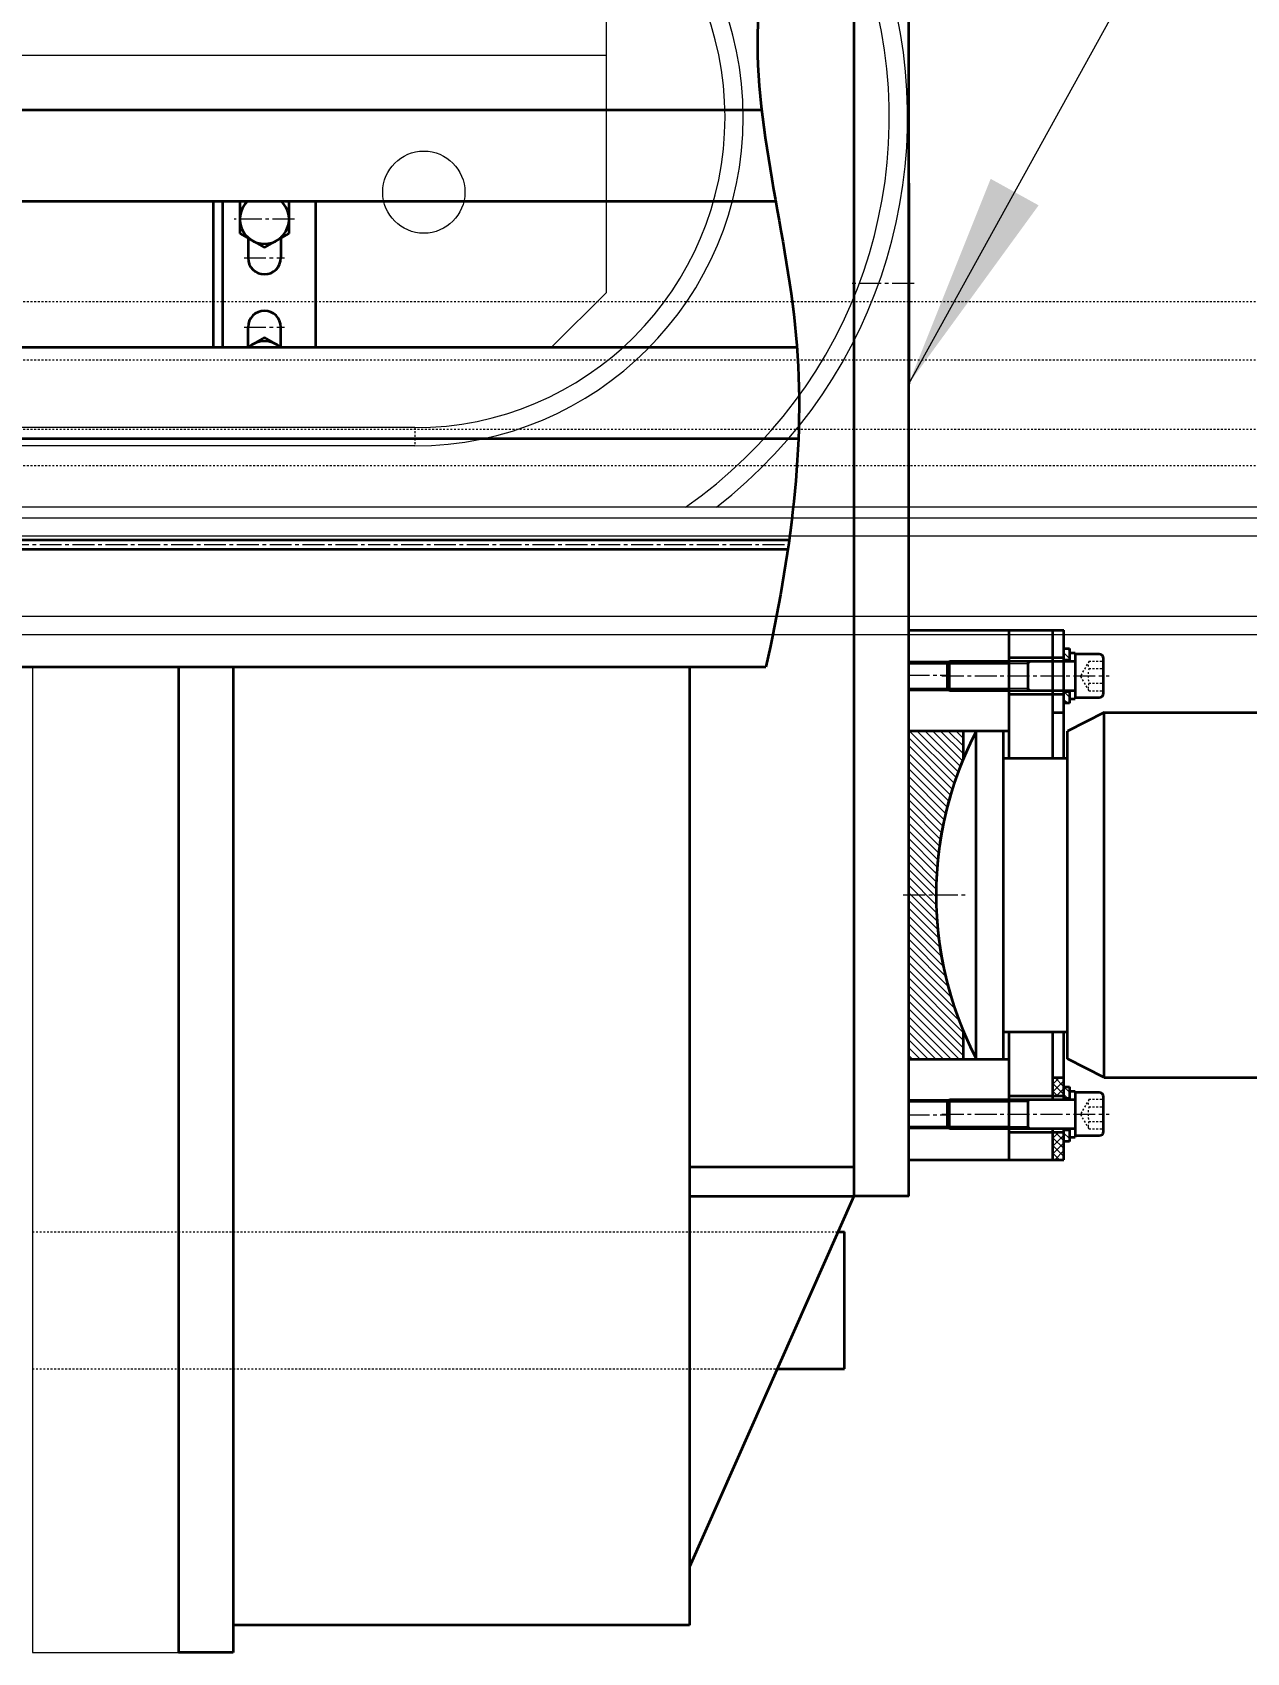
# Model space of a CAD drawing. Header units: millimetres. Extents: x -17820 to 17820, y -12600 to 12600.
# Drawn here: x -3058 to -2393, y 5013 to 5900 of the extents above; entities that cross this region are included whole.
import ezdxf

# ---------------------------------------------------------------- set-up
doc = ezdxf.new("R2010")
doc.units = ezdxf.units.MM
doc.linetypes.add('点画线', pattern=[18, 12, -2, 2, -2])
doc.linetypes.add('虚线', pattern=[2, 1, -1])
doc.layers.get('0').update_dxf_attribs({"lineweight": 35})
for name, color, linetype, lineweight in [('EB0_1_1_1_1', 7, 'Continuous', 35), ('EB0_1_1_1_1_1_1_1_1_1_1_1_1_1_1_1_1_1_1_1_1_1', 7, 'Continuous', 35), ('EB0_1_1_1_1_1_1_1_1_1_1_1_1_1_1_1_1_1_1_1_1_1_1', 7, 'Continuous', 35), ('EB0_1_1_1_1_1_1_1_1_1_1_1_1_1_1_1_1_1_1_1_1_1_1_1_1_1_1_1_1', 7, 'Continuous', 35), ('EB0_1_1_1_1_1_1_1_1_1_1_1_1_1_1_1_1_1_1_1_1_1_1_1_1_1_1_1_1_1', 7, 'Continuous', 35), ('EB0_1_1_1_1_1_1_1_1_1_1_1_1_1_1_1_1_1_1_1_1_1_1_1_1_1_1_1_1_1_1_1_1', 7, 'Continuous', 35), ('中心线层', 1, '点画线', 18), ('剖面线层', 4, 'Continuous', 18), ('尺寸线层', 3, 'Continuous', 18), ('粗实线层_1_1_1_1_1_1_1_1_1', 7, 'Continuous', 35), ('细实线层', 2, 'Continuous', 18), ('虚线层', 6, '虚线', 18)]:
    doc.layers.add(name, color=color, linetype=linetype, lineweight=lineweight)
doc.styles.add('机械', font='isocp', dxfattribs={"width": 0.667, "bigfont": 'gbcbig.shx'})
doc.dimstyles.new('标准', dxfattribs={"dimscale": 60, "dimtxt": 4, "dimasz": 3, "dimexe": 1, "dimexo": 0, "dimgap": 0.76128, "dimtad": 1, "dimdec": 1, "dimdsep": 46, "dimtxsty": '机械', "dimblk": '_CAXARROW', "dimcen": 0, "dimdle": 4, "dimclrt": 2, "dimaunit": 1, "dimazin": 2, "dimtfac": 0.707107, "dimtdec": 3, "dimtmove": 0, "dimatfit": 3, "dimfxl": 0, "dimfrac": 2, "dimtolj": 1, "dimlwd": 18, "dimarcsym": 0})
pattern_1 = [(315, (0, 0), (2.121320343559643, 2.121320343559642), [])]

# ---------------------------------------------------------------- blocks, each defined once
blk = doc.blocks.new('*X162')
at = {"layer": 'EB0_1_1_1_1_1_1_1_1_1_1_1_1_1_1_1_1_1_1_1_1_1'}
for p, q in [((0, 12.59999999999854), (0, -12.600000000004)), ((0, 12.59999999999854), (3.200000000000728, 12.59999999999854)), ((3.200000000000728, 12.59999999999854), (3.200000000000728, -12.600000000004)), ((0, 0.8282209443277679), (3.200000000000728, 1.685658360107482)), ((0.414110472163884, -0.7172603777362383), (3.200000000000728, 0.02921647145194584)), ((0, -0.8282209443277679), (0.414110472163884, -0.7172603777362383)), ((0, -12.600000000004), (3.200000000000728, -12.600000000004))]:
    blk.add_line(p, q, dxfattribs=at)
at = {"layer": '中心线层', "linetype": '点画线', "lineweight": 18}
blk.add_line((-3, 0), (6.200000000000728, 0), dxfattribs=at)
blk = doc.blocks.new('*X163')
at = {"layer": '剖面线层', "linetype": 'Continuous', "lineweight": 18}
h = blk.add_hatch(dxfattribs=at)
h.set_pattern_fill('无图案', color=256, scale=3, angle=315, style=0, pattern_type=0)
h.set_pattern_definition(pattern_1)
edge = h.paths.add_edge_path(flags=0)
edge.add_line((0, 8.75), (0, 15))
edge.add_line((3, 8.75), (0, 8.75))
edge.add_line((3, 15), (3, 8.75))
edge.add_line((0, 15), (3, 15))
h = blk.add_hatch(dxfattribs=at)
h.set_pattern_fill('无图案', color=256, scale=3, angle=315, style=0, pattern_type=0)
h.set_pattern_definition(pattern_1)
edge = h.paths.add_edge_path(flags=0)
edge.add_line((0, -15.00000000000182), (0, -8.750000000001819))
edge.add_line((3, -15.00000000000182), (0, -15.00000000000182))
edge.add_line((3, -8.750000000001819), (3, -15.00000000000182))
edge.add_line((0, -8.750000000001819), (3, -8.750000000001819))
at = {"layer": 'EB0_1_1_1_1_1_1_1_1_1_1_1_1_1_1_1_1_1_1_1_1_1'}
for p, q in [((0, -15.00000000000182), (0, 15)), ((0, 15), (3, 15)), ((3, 15), (3, -15.00000000000182)), ((0, 8.75), (3, 8.75)), ((3, -8.750000000001819), (0, -8.750000000001819)), ((3, -15.00000000000182), (0, -15.00000000000182))]:
    blk.add_line(p, q, dxfattribs=at)
at = {"layer": '中心线层', "color": 1, "linetype": '点画线', "lineweight": 18}
blk.add_line((-3, 0), (6, 0), dxfattribs=at)
blk = doc.blocks.new('*X164')
at = {"layer": 'EB0_1_1_1_1_1_1_1_1_1_1_1_1_1_1_1_1_1_1_1_1_1'}
for p, q in [((0, 12.59999999999854), (0, -12.60000000000218)), ((0, 12.59999999999854), (3.200000000000728, 12.59999999999854)), ((3.200000000000728, 12.59999999999854), (3.200000000000728, -12.60000000000218)), ((0, 0.8282209443277679), (3.200000000000728, 1.685658360107482)), ((0.414110472163884, -0.7172603777362383), (3.200000000000728, 0.02921647145194584)), ((0, -0.8282209443277679), (0.414110472163884, -0.7172603777362383)), ((0, -12.60000000000218), (3.200000000000728, -12.60000000000218))]:
    blk.add_line(p, q, dxfattribs=at)
at = {"layer": '中心线层', "linetype": '点画线', "lineweight": 18}
blk.add_line((-3, 0), (6.200000000000728, 0), dxfattribs=at)
blk = doc.blocks.new('*X165')
at = {"layer": '剖面线层', "linetype": 'Continuous', "lineweight": 18}
h = blk.add_hatch(dxfattribs=at)
h.set_pattern_fill('无图案', color=256, scale=3, angle=315, style=0, pattern_type=0)
h.set_pattern_definition(pattern_1)
edge = h.paths.add_edge_path(flags=0)
edge.add_line((0, 8.75), (0, 15))
edge.add_line((3, 8.75), (0, 8.75))
edge.add_line((3, 15), (3, 8.75))
edge.add_line((0, 15), (3, 15))
h = blk.add_hatch(dxfattribs=at)
h.set_pattern_fill('无图案', color=256, scale=3, angle=315, style=0, pattern_type=0)
h.set_pattern_definition(pattern_1)
edge = h.paths.add_edge_path(flags=0)
edge.add_line((0, -15), (0, -8.75))
edge.add_line((3, -15), (0, -15))
edge.add_line((3, -8.75), (3, -15))
edge.add_line((0, -8.75), (3, -8.75))
at = {"layer": 'EB0_1_1_1_1_1_1_1_1_1_1_1_1_1_1_1_1_1_1_1_1_1'}
for p, q in [((0, -15), (0, 15)), ((0, 15), (3, 15)), ((3, 15), (3, -15)), ((0, 8.75), (3, 8.75)), ((3, -8.75), (0, -8.75)), ((3, -15), (0, -15))]:
    blk.add_line(p, q, dxfattribs=at)
at = {"layer": '中心线层', "color": 1, "linetype": '点画线', "lineweight": 18}
blk.add_line((-3, 0), (6, 0), dxfattribs=at)
blk = doc.blocks.new('*X166')
at = {"layer": 'EB0_1_1_1_1_1_1_1_1_1_1_1_1_1_1_1_1_1_1_1_1_1'}
for p, q in [((0, 11.83499999999913), (0, -11.83499999999913)), ((13.20299999999952, 11.83499999999913), (0, 11.83499999999913)), ((15.56999999999971, -9.468000000000757), (15.56999999999971, 9.468000000000757)), ((-70, 6.799999999999272), (-68.80000000000109, 8)), ((-70, -6.799999999999272), (-70, 6.799999999999272)), ((-68.80000000000109, -8), (-68.80000000000109, 8)), ((-68.80000000000109, 8), (0, 8)), ((-26, 8), (-26, -8)), ((-70, -6.799999999999272), (-68.80000000000109, -8)), ((-68.80000000000109, -8), (0, -8)), ((0, -11.83499999999913), (13.20299999999952, -11.83499999999913))]:
    blk.add_line(p, q, dxfattribs=at)
for centre, radius, start, end in [((13.20299999999952, 9.468000000000757), 2.367000000000001, 0, 90), ((13.20299999999952, -9.468000000000757), 2.366999999999999, 270, 359.9999999999999)]:
    blk.add_arc(centre, radius, start, end, dxfattribs=at)
at = {"layer": '中心线层'}
blk.add_line((-73, 0), (18.56999999999971, 0), dxfattribs=at)
at = {"layer": '细实线层'}
for p, q in [((-70, 6.799999999999272), (-26, 6.799999999999272)), ((-26, 6.799999999999272), (-23.92153903091821, 8)), ((-70, -6.799999999999272), (-26, -6.799999999999272)), ((-26, -6.799999999999272), (-23.92153903091821, -8))]:
    blk.add_line(p, q, dxfattribs=at)
at = {"layer": '虚线层'}
for p, q in [((7.569999999999709, 8.082903768652614), (2.90333333333183, 0)), ((7.569999999999709, -8.082903768656251), (2.90333333333183, 0)), ((7.569999999999709, 8.082903768652614), (15.56999999999971, 8.082903768652614)), ((7.569999999999709, 4.041451884328126), (15.56999999999971, 4.041451884328126)), ((7.569999999999709, -4.041451884328126), (15.56999999999971, -4.041451884328126)), ((7.569999999999709, -8.082903768656251), (15.56999999999971, -8.082903768656251))]:
    blk.add_line(p, q, dxfattribs=at)
for centre, radius, start, end in [((22.9236297108182, 0), 15.87662680263857, 165.2528668568244, 194.7471331431303), ((11.61145188432602, 6.06217782649037), 4.518480570575331, 153.4349488228344, 206.5650511769901), ((11.61145188432602, -6.06217782649037), 4.518480570575322, 153.4349488229221, 206.5650511770781)]:
    blk.add_arc(centre, radius, start, end, dxfattribs=at)
blk = doc.blocks.new('*X167')
at = {"layer": 'EB0_1_1_1_1_1_1_1_1_1_1_1_1_1_1_1_1_1_1_1_1_1'}
for p, q in [((0, 11.83499999999913), (0, -11.83500000000095)), ((13.20299999999952, 11.83499999999913), (0, 11.83499999999913)), ((15.56999999999971, -9.468000000002576), (15.56999999999971, 9.468000000000757)), ((-70, 6.799999999999272), (-68.80000000000109, 8)), ((-70, -6.800000000001091), (-70, 6.799999999999272)), ((-68.80000000000109, -8.000000000001819), (-68.80000000000109, 8)), ((-68.80000000000109, 8), (0, 8)), ((-26, 8), (-26, -8.000000000001819)), ((-70, -6.800000000001091), (-68.80000000000109, -8.000000000001819)), ((-68.80000000000109, -8.000000000001819), (0, -8.000000000001819)), ((0, -11.83500000000095), (13.20299999999952, -11.83500000000095))]:
    blk.add_line(p, q, dxfattribs=at)
for centre, radius, start, end in [((13.20299999999952, 9.468000000000757), 2.367000000000001, 0, 90), ((13.20299999999952, -9.468000000002576), 2.366999999999999, 270, 0)]:
    blk.add_arc(centre, radius, start, end, dxfattribs=at)
at = {"layer": '中心线层'}
blk.add_line((-73, 0), (18.56999999999971, 0), dxfattribs=at)
at = {"layer": '细实线层'}
for p, q in [((-70, 6.799999999999272), (-26, 6.799999999999272)), ((-26, 6.799999999999272), (-23.92153903091821, 8)), ((-70, -6.800000000001091), (-26, -6.800000000001091)), ((-26, -6.800000000001091), (-23.92153903091821, -8.000000000001819))]:
    blk.add_line(p, q, dxfattribs=at)
at = {"layer": '虚线层'}
for p, q in [((7.569999999999709, 8.082903768652614), (2.90333333333183, 0)), ((7.569999999999709, -8.08290376865807), (2.90333333333183, 0)), ((7.569999999999709, 8.082903768652614), (15.56999999999971, 8.082903768652614)), ((7.569999999999709, 4.041451884328126), (15.56999999999971, 4.041451884328126)), ((7.569999999999709, -4.041451884329945), (15.56999999999971, -4.041451884329945)), ((7.569999999999709, -8.08290376865807), (15.56999999999971, -8.08290376865807))]:
    blk.add_line(p, q, dxfattribs=at)
for centre, radius, start, end in [((22.9236297108182, 0), 15.87662680263857, 165.2528668568249, 194.7471331431307), ((11.61145188432602, 6.06217782649037), 4.518480570575322, 153.4349488229233, 206.5650511770793), ((11.61145188432602, -6.062177826492189), 4.518480570575322, 153.4349488229233, 206.5650511770794)]:
    blk.add_arc(centre, radius, start, end, dxfattribs=at)
blk = doc.blocks.new('*X187')
at = {"layer": '尺寸线层', "linetype": 'Continuous', "lineweight": 18}
for points in [[(-13088.0720416576, 9940.274693395902), (-12908.0720416576, 9962.774693395902), (-12908.0720416576, 9917.774693395902)], [(561.9279542043296, 9940.274693395902), (381.9279542043296, 9962.774693395902), (381.9279542043296, 9917.774693395902)]]:
    blk.add_hatch(color=0, dxfattribs=at).paths.add_polyline_path(points, flags=0)
at = {"layer": '尺寸线层', "color": 0, "linetype": 'Continuous'}
for p, q in [((-13088.0720416576, 6052.917696864326), (-13088.0720416576, 10000.2746933959)), ((561.9279542043296, 5097.917695473226), (561.9279542043296, 10000.2746933959))]:
    blk.add_line(p, q, dxfattribs=at)
at = {"layer": '尺寸线层', "color": 0, "linetype": 'Continuous', "lineweight": 18}
blk.add_line((-13088.0720416576, 9940.274693395902), (561.9279542043296, 9940.274693395902), dxfattribs=at)
at = {"layer": '尺寸线层', "color": 2, "insert": (-6263.072043226637, 10105.9514933959), "char_height": 240, "width": 1088.544000000002, "attachment_point": 5, "line_spacing_factor": 0.9398120375924814, "style": '机械'}
blk.add_mtext('\\T1.1;13650', dxfattribs=at)
blk = doc.blocks.new('_CAXARROW')
blk.add_hatch(color=2).paths.add_polyline_path([(0, 0), (-1, 0.125), (-1, -0.125)], flags=0)
blk = doc.blocks.new('*X199')
at = {"layer": '细实线层', "color": 6, "linetype": 'Continuous', "lineweight": 18}
for p, q in [((-484.6205284117314, 199.2361819341309), (-484.6205284117241, -339.7638337598969)), ((-404.6205284117314, 199.2361819341309), (-404.620528411735, -319.7638337598969)), ((-404.6205284117204, -339.7638337598933), (-404.6205284117241, 160.2361662399248)), ((-404.6205284117241, 160.2361662399248), (-404.6205284117241, -339.7638337598969)), ((-404.6205284117314, 160.2361662399248), (-404.620528411735, -319.7638337598969)), ((-404.6205284117241, 160.2361662399248), (-404.6205284117241, -339.7638337598969)), ((-404.6205284117314, 160.2361662399248), (-404.620528411735, -319.7638337598969)), ((-404.6205284117241, 160.2361662399248), (-404.6205284117241, -339.7638337598969)), ((-404.6205284117314, 160.2361662399248), (-404.620528411735, -319.7638337598969)), ((-404.6205284117241, 160.2361662399248), (-404.6205284117241, -339.7638337598969)), ((-484.6205284117241, -339.7638337598969), (-404.6205284117241, -339.7638337598969))]:
    blk.add_line(p, q, dxfattribs=at)
blk = doc.blocks.new('BLOCK20_1')
at = {"layer": '虚线层'}
for p, q in [((-657.4949310203247, 93.24798049078436), (-12657.49493101981, 93.24798049078436)), ((-657.4949310199227, 61.26150598967524), (-12657.49493101981, 61.26150598967524)), ((-657.4949310199227, 23.24798049078436), (-12657.49493101981, 23.24798049078436)), ((-657.4949310199227, 3.247980490784357), (-12657.49493101981, 3.247980490784357))]:
    blk.add_line(p, q, dxfattribs=at)
blk = doc.blocks.new('BLOCK21_1')
at = {"layer": '尺寸线层'}
for p, q in [((-1220.758498812069, -247.7496145537507), (-7856.821465482222, -247.7496215865385)), ((-1220.758498812068, -257.7496078493282), (-7876.821446408736, -257.7496120497954)), ((539.8440122703441, -291.2496277854218), (-11460.15598772965, -291.2496277854225)), ((539.8440122703723, -297.249610142447), (-11460.15598772965, -297.2496101424476)), ((539.844012270416, -307.2496006057038), (-11460.15598772965, -307.2496006057045)), ((539.8440122706124, -351.2496003672852), (-11460.15598772965, -351.2496003672859)), ((539.8440122706561, -361.249590830542), (-11460.15598772965, -361.2495908305427))]:
    blk.add_line(p, q, dxfattribs=at)
for radius, start, end in [(270.0000000000036, 307.7452111588964, 90.00000000000027), (260.0000000000014, 304.7995344718485, 89.9999999999996), (180.0000000000009, 270, 90), (170.0000000000045, 270, 90)]:
    blk.add_arc((-1220.758498812068, -77.74959806971174), radius, start, end, dxfattribs=at)
at = {"layer": '虚线层', "color": 1, "linetype": '虚线', "lineweight": 18}
blk.add_line((-1220.758498812068, -247.7495980697163), (-1220.758498812068, -257.7496078493282), dxfattribs=at)
blk = doc.blocks.new('BLOCK22_1')
at = {"color": 7, "linetype": 'Continuous', "lineweight": 15}
for p, q in [((-59.29623709358839, -1339.850062308741), (-59.29623709358839, -1314.850086150599)), ((-1247.596220833441, -1339.850062308741), (-59.29623709358839, -1339.850062308741)), ((-59.29623709358839, -1469.85005754037), (-59.29623709358839, -1339.850062308741)), ((-89.2962084833589, -1499.85014813943), (-59.29623709358839, -1469.85005754037)), ((-89.2962084833589, -1499.85014813943), (-1306.617961985251, -1499.85014813943))]:
    blk.add_line(p, q, dxfattribs=at)
blk.add_circle((-159.2962251726594, -1414.850090918971), 22.5, dxfattribs=at)
blk = doc.blocks.new('*X268')
at = {"layer": '尺寸线层', "linetype": 'Continuous'}
blk.add_hatch(color=0, dxfattribs=at).paths.add_polyline_path([(-2578.072041656516, 5707.91769686424), (-2533.160100274919, 5820.202680371992), (-2506.90262560783, 5805.692510693206)], flags=0)
at = {"layer": '尺寸线层', "color": 0, "linetype": 'Continuous'}
blk.add_line((-2578.072041656516, 5707.91769686424), (-2002.348769522556, 6749.741436211212), dxfattribs=at)

msp = doc.modelspace()

# ---------------------------------------------------------------- hatches: boundary and pattern name
at = {"layer": '剖面线层', "linetype": 'Continuous', "lineweight": 18}
h = msp.add_hatch(dxfattribs=at)
h.set_pattern_fill('无图案', color=256, scale=3, angle=315, style=0, pattern_type=0)
h.set_pattern_definition(pattern_1)
edge = h.paths.add_edge_path(flags=0)
edge.add_line((-2578.072041656487, 5517.917696864106), (-2548.072041656487, 5517.917696864106))
edge.add_line((-2578.072041656487, 5427.917696864106), (-2578.072041656487, 5517.917696864106))
edge.add_line((-2563.072041656487, 5427.917696864106), (-2578.072041656487, 5427.917696864106))
edge.add_arc((-2369.072041656481, 5427.917696864105), 194.000000000006, 157.321140120989, 180.0000000000239)
edge.add_line((-2548.072041656487, 5517.917696864106), (-2548.072041656487, 5502.717429483951))
edge = h.paths.add_edge_path(flags=0)
edge.add_line((-2578.072041656509, 5427.917696864106), (-2563.072041656487, 5427.917696864106))
edge.add_line((-2578.072041656516, 5337.917696864106), (-2578.072041656509, 5427.917696864106))
edge.add_line((-2548.072041656487, 5337.917696864106), (-2578.072041656516, 5337.917696864106))
edge.add_line((-2548.072041656487, 5353.11796424426), (-2548.072041656487, 5337.917696864106))
edge.add_arc((-2369.072041656471, 5427.91769686411), 194.0000000000152, 195.4777147123488, 202.6788598790345)
edge.add_arc((-2369.072041656501, 5427.917696864106), 193.9999999999854, 179.9999999999997, 195.4777147123499)
h = msp.add_hatch(dxfattribs=at)
h.set_pattern_fill('无图案', scale=3, angle=45, style=0, pattern_type=0)
h.set_pattern_definition([(45, (0, 0), (-2.121320343559642, 2.121320343559643), [])])
edge = h.paths.add_edge_path(flags=0)
edge.add_line((-2493.072041656487, 5327.917696864106), (-2499.072041656487, 5327.917696864106))
edge.add_line((-2493.072041656487, 5317.917696864106), (-2493.072041656487, 5327.917696864106))
edge.add_line((-2499.072041656487, 5317.917696864106), (-2493.072041656487, 5317.917696864106))
edge.add_line((-2499.072041656487, 5327.917696864106), (-2499.072041656487, 5317.917696864106))
edge = h.paths.add_edge_path(flags=0)
edge.add_line((-2493.072041656487, 5297.917696864106), (-2499.072041656487, 5297.917696864106))
edge.add_line((-2493.072041656487, 5282.917696864106), (-2493.072041656487, 5297.917696864106))
edge.add_line((-2499.072041656487, 5282.917696864106), (-2493.072041656487, 5282.917696864106))
edge.add_line((-2499.072041656487, 5297.917696864106), (-2499.072041656487, 5282.917696864106))
h = msp.add_hatch(dxfattribs=at)
h.set_pattern_fill('无图案', scale=3, angle=135, style=0, pattern_type=0)
h.set_pattern_definition([(135, (0, 0), (-2.121320343559643, -2.121320343559642), [])])
edge = h.paths.add_edge_path(flags=0)
edge.add_line((-2493.072041656487, 5327.917696864106), (-2499.072041656487, 5327.917696864106))
edge.add_line((-2493.072041656487, 5317.917696864106), (-2493.072041656487, 5327.917696864106))
edge.add_line((-2499.072041656487, 5317.917696864106), (-2493.072041656487, 5317.917696864106))
edge.add_line((-2499.072041656487, 5327.917696864106), (-2499.072041656487, 5317.917696864106))
edge = h.paths.add_edge_path(flags=0)
edge.add_line((-2493.072041656487, 5297.917696864106), (-2499.072041656487, 5297.917696864106))
edge.add_line((-2493.072041656487, 5282.917696864106), (-2493.072041656487, 5297.917696864106))
edge.add_line((-2499.072041656487, 5282.917696864106), (-2493.072041656487, 5282.917696864106))
edge.add_line((-2499.072041656487, 5297.917696864106), (-2499.072041656487, 5282.917696864106))

# ---------------------------------------------------------------- linework, layer by layer
at = {"layer": 'EB0_1_1_1_1'}
for q in [(-2578.072041656516, 5707.91769686424), (-2578.072041656516, 5762.91769686424)]:
    msp.add_line((-2578.072041656516, 5817.91769686424), q, dxfattribs=at)
at = {"layer": 'EB0_1_1_1_1_1_1_1_1_1_1_1_1_1_1_1_1_1_1_1_1_1', "linetype": 'Continuous', "lineweight": 35}
for p, q in [((-2608.072041656516, 6262.917696864324), (-2608.072041656516, 5502.917696864331)), ((-2578.072041656516, 5502.917696864924), (-2578.072041656516, 6262.917696864324)), ((-2978.072041656516, 5552.917696864659), (-2978.072041656516, 5012.917696864324)), ((-2948.072041656516, 5552.917696864659), (-2948.072041656516, 5012.917696864324)), ((-2698.072041656516, 5552.917696864659), (-2698.072041656516, 5027.917696864324)), ((-2608.072041656516, 5502.917696864331), (-2608.072041656516, 5262.917696864324)), ((-2578.072041656516, 5262.917696864324), (-2578.072041656516, 5502.917696864331)), ((-2523.072041656487, 5282.917696864106), (-2523.072041656487, 5352.917696864106)), ((-2698.072041656516, 5278.917696864324), (-2608.072041656516, 5278.917696864324)), ((-2608.072041656516, 5278.917696864324), (-2608.072041656516, 5262.917696864324)), ((-2608.072041656516, 5262.917696864324), (-2698.072041656516, 5059.917696864324)), ((-2698.072041656516, 5262.917696864324), (-2608.072041656516, 5262.917696864324)), ((-2578.072041656516, 5262.917696864324), (-2608.072041656516, 5262.917696864324)), ((-2698.072041656516, 5027.917696864324), (-2948.072041656516, 5027.917696864324)), ((-2948.072041656516, 5012.917696864324), (-2978.072041656516, 5012.917696864324))]:
    msp.add_line(p, q, dxfattribs=at)
at = {"layer": 'EB0_1_1_1_1_1_1_1_1_1_1_1_1_1_1_1_1_1_1_1_1_1', "color": 7, "linetype": 'Continuous', "lineweight": 35}
for p, q in [((-2958.975231730015, 5807.917696860715), (-2958.975231730015, 5727.852248494799)), ((-2953.975231730015, 5807.917696860715), (-2953.975231730015, 5727.852248494799)), ((-2902.975231730023, 5807.917696860715), (-2902.975231730023, 5727.917696860832)), ((-2939.975231730015, 5787.717062582045), (-2939.975231730015, 5776.917696860824)), ((-2921.975231730023, 5787.717062582045), (-2921.975231730023, 5776.917696274535)), ((-2939.975231730015, 5727.917696860832), (-2939.975231730015, 5738.917696860824)), ((-2921.975231730023, 5727.917696860832), (-2921.975231730023, 5738.917697447114))]:
    msp.add_line(p, q, dxfattribs=at)
at = {"layer": 'EB0_1_1_1_1_1_1_1_1_1_1_1_1_1_1_1_1_1_1_1_1_1'}
for p, q in [((-2944.475231730015, 5807.917696860715), (-2944.475231730015, 5790.315138793399)), ((-2917.475231730023, 5790.315138793399), (-2917.475231730023, 5807.917696860824)), ((-2944.475231730015, 5790.315138793399), (-2930.975231730015, 5782.520910159337)), ((-2930.975231730015, 5782.520910159337), (-2917.475231730023, 5790.315138793399)), ((-2930.975231730015, 5733.314483562312), (-2940.43610038983, 5727.852248494799)), ((-2921.514363070208, 5727.852248494799), (-2930.975231730015, 5733.314483562312)), ((-2471.072041656487, 5327.917696864106), (-2008.072042815627, 5327.917696864521)), ((-2471.072041656487, 5327.917696864106), (-2008.072042815627, 5327.917696864521))]:
    msp.add_line(p, q, dxfattribs=at)
at = {"layer": 'EB0_1_1_1_1_1_1_1_1_1_1_1_1_1_1_1_1_1_1_1_1_1', "color": 7}
for p, q in [((-2578.072041656516, 5572.917696864108), (-2523.072041656487, 5572.917696864108)), ((-2523.072041656538, 5572.917696864108), (-2499.072041656487, 5572.917696864108)), ((-2499.072041656378, 5572.917696864108), (-2493.072041656487, 5572.917696864108)), ((-2523.072041656487, 5557.917696864106), (-2499.072041656487, 5557.917696864106)), ((-2499.072041656487, 5557.917696864106), (-2493.072041656487, 5557.917696864106)), ((-2523.072041656487, 5537.917696864106), (-2499.072041656487, 5537.917696864106)), ((-2499.072041656487, 5537.917696864106), (-2493.072041656487, 5537.917696864106)), ((-2499.072041656604, 5527.917696864106), (-2493.072041656487, 5527.917696864106)), ((-2578.072041656516, 5517.917696864106), (-2523.072041656487, 5517.917696864106)), ((-2526.072041656487, 5502.917696864106), (-2491.072041656487, 5502.917696864106)), ((-2523.072041656487, 5352.917696864106), (-2499.072041656487, 5352.917696864106)), ((-2499.072041656487, 5282.917696864106), (-2499.072041656487, 5352.917696864106)), ((-2499.072041656487, 5282.917696864106), (-2499.072041656487, 5352.917696864106)), ((-2578.072041656516, 5337.917696864106), (-2523.072041656487, 5337.917696864106)), ((-2499.072041656604, 5327.917696864106), (-2493.072041656487, 5327.917696864106)), ((-2523.072041656538, 5317.917696864106), (-2499.072041656487, 5317.917696864106)), ((-2499.072041656487, 5317.917696864106), (-2493.072041656487, 5317.917696864106)), ((-2523.072041656538, 5297.917696864106), (-2499.072041656487, 5297.917696864106)), ((-2499.072041656487, 5297.917696864106), (-2493.072041656487, 5297.917696864106)), ((-2578.072041656516, 5282.917696864106), (-2523.072041656487, 5282.917696864106)), ((-2523.072041656538, 5282.917696864106), (-2499.072041656487, 5282.917696864106)), ((-2499.072041656378, 5282.917696864106), (-2493.072041656487, 5282.917696864106))]:
    msp.add_line(p, q, dxfattribs=at)
at = {"layer": 'EB0_1_1_1_1_1_1_1_1_1_1_1_1_1_1_1_1_1_1_1_1_1'}
for centre, radius, start, end in [((-2930.975231730023, 5798.109367427462), 13.49999999999663, 133.402647545535, 46.59735245447047), ((-2930.975231730015, 5717.726026294195), 13.49999999999354, 48.59822077912665, 131.4017792207898)]:
    msp.add_arc(centre, radius, start, end, dxfattribs=at)
at = {"layer": 'EB0_1_1_1_1_1_1_1_1_1_1_1_1_1_1_1_1_1_1_1_1_1', "color": 7, "linetype": 'Continuous', "lineweight": 35}
for centre, start, end in [((-2930.975231730015, 5776.917696860824), 180, 0), ((-2930.975231730015, 5738.917696860824), 0, 180)]:
    msp.add_arc(centre, 9, start, end, dxfattribs=at)
at = {"layer": 'EB0_1_1_1_1_1_1_1_1_1_1_1_1_1_1_1_1_1_1_1_1_1_1'}
msp.add_open_spline([(-2633.586613241299, 6012.917696863695), (-2646.728180195714, 5982.045415546627), (-2676.300379699846, 5889.367552920676), (-2625.415250605198, 5735.184789422698), (-2643.093234730703, 5612.695592530285), (-2656.27024502492, 5552.917696867071)], degree=3, knots=[0, 0, 0, 0, 13478.39025203101, 38112.45589783914, 62665.91932899041, 62665.91932899041, 62665.91932899041, 62665.91932899041], dxfattribs=at)
at = {"layer": 'EB0_1_1_1_1_1_1_1_1_1_1_1_1_1_1_1_1_1_1_1_1_1_1_1_1_1_1_1_1'}
msp.add_line((-2471.072041656487, 5527.917696864106), (-2008.072041656516, 5527.917696864106), dxfattribs=at)
at = {"layer": 'EB0_1_1_1_1_1_1_1_1_1_1_1_1_1_1_1_1_1_1_1_1_1_1_1_1_1_1_1_1_1_1_1_1'}
for p, q in [((-12850.5720416576, 5857.917696863977), (-2658.616362739856, 5857.917696863975)), ((-2944.475231730015, 5807.917696860712), (-2944.475231730015, 5790.315138793396)), ((-2917.475231730023, 5790.315138793396), (-2917.475231730023, 5807.917696860821)), ((-2944.475231730015, 5790.315138793396), (-2930.975231730015, 5782.520910159334)), ((-2930.975231730015, 5782.520910159334), (-2917.475231730023, 5790.315138793396)), ((-2930.975231730015, 5733.314483562308), (-2940.43610038983, 5727.852248494795)), ((-2921.514363070208, 5727.852248494795), (-2930.975231730015, 5733.314483562308)), ((-12850.57204165755, 5677.917696860837), (-2638.502106837026, 5677.917696860835))]:
    msp.add_line(p, q, dxfattribs=at)
at = {"layer": 'EB0_1_1_1_1_1_1_1_1_1_1_1_1_1_1_1_1_1_1_1_1_1_1_1_1_1_1_1_1_1_1_1_1', "linetype": 'Continuous', "lineweight": 35}
for p, q in [((-12738.07204281539, 5807.917696860819), (-2650.911600488973, 5807.917696860821)), ((-12738.07204281539, 5727.917696860837), (-2639.249488922884, 5727.917696860835)), ((-13088.0720416576, 5552.917696864326), (-2656.270245024913, 5552.917696864328))]:
    msp.add_line(p, q, dxfattribs=at)
at = {"layer": 'EB0_1_1_1_1_1_1_1_1_1_1_1_1_1_1_1_1_1_1_1_1_1_1_1_1_1_1_1_1_1_1_1_1', "color": 7, "linetype": 'Continuous', "lineweight": 35}
for p, q in [((-2958.975231730015, 5807.917696860712), (-2958.975231730015, 5727.852248494795)), ((-2953.975231730015, 5807.917696860712), (-2953.975231730015, 5727.852248494795)), ((-2902.975231730023, 5807.917696860712), (-2902.975231730023, 5727.917696860828)), ((-2939.975231730015, 5787.717062582042), (-2939.975231730015, 5776.917696860821)), ((-2921.975231730023, 5787.717062582042), (-2921.975231730023, 5776.917696274531)), ((-2939.975231730015, 5727.917696860828), (-2939.975231730015, 5738.917696860821)), ((-2921.975231730023, 5727.917696860828), (-2921.975231730023, 5738.91769744711))]:
    msp.add_line(p, q, dxfattribs=at)
at = {"layer": 'EB0_1_1_1_1_1_1_1_1_1_1_1_1_1_1_1_1_1_1_1_1_1_1_1_1_1_1_1_1_1_1_1_1', "color": 192}
for p, q in [((-12288.07204579556, 5622.417696861315), (-2643.564387475941, 5622.417696861285)), ((-12288.07204579561, 5617.417696861206), (-2644.27207383974, 5617.417696861281))]:
    msp.add_line(p, q, dxfattribs=at)
at = {"layer": 'EB0_1_1_1_1_1_1_1_1_1_1_1_1_1_1_1_1_1_1_1_1_1_1_1_1_1_1_1_1_1_1_1_1'}
for centre, radius, start, end in [((-2930.975231730023, 5798.109367427458), 13.49999999999686, 133.4026475455881, 46.59735245451694), ((-2930.975231730015, 5717.726026294191), 13.49999999999666, 48.59822077913652, 131.4017792207912)]:
    msp.add_arc(centre, radius, start, end, dxfattribs=at)
at = {"layer": 'EB0_1_1_1_1_1_1_1_1_1_1_1_1_1_1_1_1_1_1_1_1_1_1_1_1_1_1_1_1_1_1_1_1', "color": 7, "linetype": 'Continuous', "lineweight": 35}
for centre, start, end in [((-2930.975231730015, 5776.917696860821), 180.0000000000058, 359.9999999999942), ((-2930.975231730015, 5738.917696860821), 5.790023100122029e-12, 179.9999999999942)]:
    msp.add_arc(centre, 9, start, end, dxfattribs=at)
at = {"layer": '中心线层', "linetype": '点画线', "lineweight": 18}
for p, q in [((-2914.475231730023, 5798.109367427458), (-2947.475231730015, 5798.109367427458)), ((-2914.475231730023, 5798.109367427462), (-2947.475231730015, 5798.109367427462)), ((-2581.072041656487, 5427.917696864106), (-2545.072041656487, 5427.917696864106))]:
    msp.add_line(p, q, dxfattribs=at)
at = {"layer": '中心线层', "color": 1, "linetype": '点画线', "lineweight": 18}
for p, q in [((-2942.162206739718, 5776.917696860821), (-2920.012601504015, 5776.917696860821)), ((-2942.162206739718, 5776.917696860824), (-2920.012601504015, 5776.917696860824)), ((-2942.162206739718, 5738.917696860821), (-2920.012601504015, 5738.917696860821)), ((-2942.162206739718, 5738.917696860824), (-2920.012601504015, 5738.917696860824)), ((-2578.741436179698, 5548.288057155749), (-2520.255882132762, 5548.288057155749)), ((-2521.632224728812, 5547.917696864106), (-2493.671211850153, 5547.917696864106)), ((-2515.632224728812, 5547.917696864106), (-2487.671211850153, 5547.917696864106)), ((-2578.741436179698, 5307.547336572463), (-2520.255882132762, 5307.547336572463)), ((-2521.632224728812, 5307.917696864106), (-2493.671211850153, 5307.917696864106)), ((-2515.632224728812, 5307.917696864106), (-2487.671211850153, 5307.917696864106))]:
    msp.add_line(p, q, dxfattribs=at)
at = {"layer": '中心线层'}
msp.add_line((-2575.072041656516, 5762.917696864324), (-2611.072041656516, 5762.917696864324), dxfattribs=at)
at = {"layer": '中心线层', "color": 192}
msp.add_line((-12288.07204579561, 5619.917696861282), (-2643.91359073083, 5619.917696861279), dxfattribs=at)
at = {"layer": '粗实线层_1_1_1_1_1_1_1_1_1'}
for p, q in [((-2616.717360882605, 5243.417699054358), (-2613.211319233596, 5243.417699054358)), ((-2613.211319233582, 5168.417699051697), (-2613.211319233596, 5243.417699054431)), ((-2649.968592410958, 5168.417699051515), (-2613.211319233582, 5168.417699051515))]:
    msp.add_line(p, q, dxfattribs=at)
at = {"layer": '细实线层', "linetype": 'Continuous', "lineweight": 35}
for p, q in [((-2471.072041656487, 5527.917696864106), (-2491.072041656487, 5517.727187874219)), ((-2471.072041656487, 5327.917696864106), (-2471.072041656487, 5527.917696864106)), ((-2578.072041656487, 5517.917696864106), (-2548.072041656487, 5517.917696864106)), ((-2548.072041656487, 5502.717429483951), (-2548.072041656487, 5517.917696864106)), ((-2541.072041656487, 5337.917696864106), (-2541.072041656487, 5517.917696864106)), ((-2541.072041656487, 5337.917696864106), (-2541.072041656487, 5517.917696864106)), ((-2541.072041656487, 5337.917696864106), (-2541.072041656487, 5517.917696864106)), ((-2541.072041656487, 5517.917696864106), (-2528.072041656487, 5517.917696864106)), ((-2526.072041656487, 5337.917696864106), (-2526.072041656487, 5517.917696864106)), ((-2523.072041656487, 5502.917696864106), (-2523.072041656487, 5517.917696864106)), ((-2493.072041656487, 5502.917696864106), (-2493.072041656487, 5517.727187874219)), ((-2491.072041656487, 5338.108205853992), (-2491.072041656487, 5517.727187874219)), ((-2523.072041656487, 5502.917696864106), (-2493.072041656487, 5502.917696864106)), ((-2548.072041656487, 5337.917696864106), (-2548.072041656487, 5353.11796424426)), ((-2526.072041656487, 5352.917696864106), (-2491.072041656487, 5352.917696864106)), ((-2523.072041656487, 5337.917696864106), (-2523.072041656487, 5352.917696864106)), ((-2493.072041656487, 5338.108205853992), (-2493.072041656487, 5352.917696864106)), ((-2578.072041656487, 5337.917696864106), (-2548.072041656487, 5337.917696864106)), ((-2541.072041656487, 5337.917696864106), (-2526.072041656487, 5337.917696864106)), ((-2471.072041656487, 5327.917696864106), (-2491.072041656487, 5338.108205853992))]:
    msp.add_line(p, q, dxfattribs=at)
for centre, radius, start, end in [((-2369.072041655934, 5427.917696864244), 194.0000000005531, 152.359811351361, 207.6401886486863), ((-2369.072041655651, 5427.917696864273), 194.000000000839, 157.3211401210449, 202.6788598789242)]:
    msp.add_arc(centre, radius, start, end, dxfattribs=at)
at = {"layer": '虚线层', "linetype": '虚线', "lineweight": 18}
for p, q in [((-3058.072041654872, 5243.417699054358), (-2616.717360882605, 5243.417699054358)), ((-3058.072041654865, 5168.417699051515), (-2649.968592410958, 5168.417699051515))]:
    msp.add_line(p, q, dxfattribs=at)

# ---------------------------------------------------------------- block references
at = {"layer": 'EB0_1_1_1_1_1_1_1_1_1_1_1_1_1_1_1_1_1_1_1_1_1_1_1_1_1_1_1_1_1'}
msp.add_blockref('*X199', (-2573.451513244785, 5352.681514930217), dxfattribs=at)
at = {"layer": '尺寸线层'}
msp.add_blockref('*X268', (0, 0), dxfattribs=at)
at = {"layer": '虚线层'}
for name, p in [('BLOCK22_1', (-2684.378308858031, 7227.767732749904)), ('BLOCK20_1', (-430.5771106377942, 5659.669718560615))]:
    msp.add_blockref(name, p, dxfattribs=at)

# ---------------------------------------------------------------- next in the draw order: wipeouts: each hides what was drawn before it
at = {"linetype": 'Continuous', "lineweight": 18}
for points in [[(-2490.072041656487, 5535.317696864104), (-2490.072041656487, 5547.089475919778), (-2490.072041656487, 5547.089475919778), (-2490.072041656487, 5547.917696864106), (-2490.072041656487, 5547.917696864106), (-2490.072041656487, 5548.745917808433), (-2490.072041656487, 5548.745917808433), (-2490.072041656487, 5560.517696864104), (-2490.072041656487, 5560.517696864104), (-2486.872041656486, 5560.517696864104), (-2486.872041656486, 5560.517696864104), (-2486.872041656486, 5549.6033552242125), (-2486.872041656486, 5549.6033552242125), (-2486.872041656486, 5547.946913335558), (-2486.872041656486, 5547.917696864106), (-2486.872041656486, 5547.946913335558), (-2486.872041656486, 5547.917696864106), (-2486.872041656486, 5535.317696864104), (-2486.872041656486, 5535.317696864104)], [(-2490.0720416564873, 5295.317696864103), (-2490.0720416564873, 5307.089475919779), (-2490.0720416564873, 5307.089475919779), (-2490.0720416564873, 5307.917696864107), (-2490.0720416564873, 5307.917696864107), (-2490.0720416564873, 5308.745917808435), (-2490.0720416564873, 5308.745917808435), (-2490.0720416564873, 5320.517696864105), (-2490.0720416564873, 5320.517696864105), (-2486.8720416564865, 5320.517696864105), (-2486.8720416564865, 5320.517696864105), (-2486.8720416564865, 5309.603355224214), (-2486.8720416564865, 5309.603355224214), (-2486.8720416564865, 5307.946913335559), (-2486.8720416564865, 5307.917696864107), (-2486.8720416564865, 5307.946913335559), (-2486.8720416564865, 5307.917696864107), (-2486.8720416564865, 5295.317696864103), (-2486.8720416564865, 5295.317696864103)]]:
    msp.add_wipeout(points, dxfattribs=at).dxf.layer = 'EB0_1_1_1_1_1_1_1_1_1_1_1_1_1_1_1_1_1_1_1_1_1'

# ---------------------------------------------------------------- next in the draw order: block references
at = {"layer": 'EB0_1_1_1_1_1_1_1_1_1_1_1_1_1_1_1_1_1_1_1_1_1', "linetype": 'Continuous', "lineweight": 18}
for name, p in [('*X164', (-2490.072041656487, 5547.917696864106)), ('*X162', (-2490.072041656487, 5307.917696864106))]:
    msp.add_blockref(name, p, dxfattribs=at)

# ---------------------------------------------------------------- next in the draw order: wipeouts: each hides what was drawn before it
at = {"linetype": 'Continuous', "lineweight": 18}
for points in [[(-2493.072041656487, 5532.917696864106), (-2493.072041656487, 5539.167696864105), (-2493.072041656487, 5539.167696864105), (-2493.072041656487, 5547.917696864106), (-2493.072041656487, 5547.917696864106), (-2493.072041656487, 5556.667696864106), (-2493.072041656487, 5556.667696864106), (-2493.072041656487, 5562.917696864106), (-2493.072041656487, 5562.917696864106), (-2490.0720416564864, 5562.917696864106), (-2490.0720416564864, 5562.917696864106), (-2490.0720416564864, 5556.667696864106), (-2490.0720416564864, 5556.667696864106), (-2490.0720416564864, 5547.917696864106), (-2490.0720416564864, 5547.917696864106), (-2490.0720416564864, 5539.167696864105), (-2490.0720416564864, 5539.167696864105), (-2490.0720416564864, 5532.917696864106), (-2490.0720416564864, 5532.917696864106)], [(-2493.0720416564864, 5292.917696864103), (-2493.0720416564864, 5299.167696864103), (-2493.0720416564864, 5299.167696864103), (-2493.0720416564864, 5307.917696864105), (-2493.0720416564864, 5307.917696864105), (-2493.0720416564864, 5316.667696864105), (-2493.0720416564864, 5316.667696864105), (-2493.0720416564864, 5322.917696864105), (-2493.0720416564864, 5322.917696864105), (-2490.0720416564864, 5322.917696864105), (-2490.0720416564864, 5322.917696864105), (-2490.0720416564864, 5316.667696864105), (-2490.0720416564864, 5316.667696864105), (-2490.0720416564864, 5307.917696864105), (-2490.0720416564864, 5307.917696864105), (-2490.0720416564864, 5299.167696864103), (-2490.0720416564864, 5299.167696864103), (-2490.0720416564864, 5292.917696864103), (-2490.0720416564864, 5292.917696864103)]]:
    msp.add_wipeout(points, dxfattribs=at).dxf.layer = 'EB0_1_1_1_1_1_1_1_1_1_1_1_1_1_1_1_1_1_1_1_1_1'

# ---------------------------------------------------------------- next in the draw order: linework, layer by layer
at = {"layer": 'EB0_1_1_1_1_1_1_1_1_1_1_1_1_1_1_1_1_1_1_1_1_1', "color": 7}
msp.add_line((-2493.072041656487, 5282.917696864106), (-2493.072041656487, 5352.917696864106), dxfattribs=at)

# ---------------------------------------------------------------- next in the draw order: block references
at = {"layer": 'EB0_1_1_1_1_1_1_1_1_1_1_1_1_1_1_1_1_1_1_1_1_1', "linetype": 'Continuous', "lineweight": 18}
for name, p in [('*X165', (-2493.072041656487, 5547.917696864106)), ('*X163', (-2493.072041656487, 5307.917696864106))]:
    msp.add_blockref(name, p, dxfattribs=at)

# ---------------------------------------------------------------- next in the draw order: wipeouts: each hides what was drawn before it
at = {"linetype": 'Continuous', "lineweight": 18}
for points in [[(-2556.8720416564383, 5547.917696864106), (-2556.8720416564383, 5554.717696864106), (-2556.8720416564383, 5554.717696864106), (-2555.67204165644, 5555.917696864106), (-2555.67204165644, 5555.917696864106), (-2512.872041656439, 5555.917696864106), (-2512.872041656439, 5555.917696864106), (-2510.793580687357, 5555.917696864106), (-2510.793580687357, 5555.917696864106), (-2486.8720416564383, 5555.917696864106), (-2486.8720416564383, 5555.917696864106), (-2486.8720416564383, 5559.752696864105), (-2486.8720416564383, 5559.752696864105), (-2473.6690416564393, 5559.752696864105), (-2471.3020416564386, 5557.385696864107), (-2471.305285547675, 5557.509576072533), (-2471.3150083301025, 5557.633115736661), (-2471.3311833542507, 5557.755977242857), (-2471.3537662855024, 5557.877823836272), (-2471.382695225613, 5557.998321543864), (-2471.4178908823683, 5558.117140089792), (-2471.45925678692, 5558.233953800681), (-2471.5066795581993, 5558.348442498267), (-2471.560029213685, 5558.46029237699), (-2471.6191595256814, 5558.569196864108), (-2471.6839084221124, 5558.674857459987), (-2471.7540984307534, 5558.7769845562825), (-2471.8295371656704, 5558.875298229722), (-2471.9100178545336, 5558.969529009358), (-2471.9953199053707, 5559.059418615176), (-2472.0852095111877, 5559.144720666011), (-2472.179440290824, 5559.225201354875), (-2472.277753964263, 5559.300640089792), (-2472.379881060558, 5559.370830098434), (-2472.4855416564387, 5559.435578994864), (-2472.5944461435556, 5559.49470930686), (-2472.706296022279, 5559.548058962347), (-2472.8207847198655, 5559.595481733626), (-2472.9375984307535, 5559.636847638178), (-2473.0564169766817, 5559.672043294933), (-2473.1769146842735, 5559.700972235045), (-2473.2987612776888, 5559.723555166295), (-2473.4216227838842, 5559.739730190443), (-2473.5451624480124, 5559.749452972871), (-2473.6690416564393, 5559.752696864107), (-2471.3020416564386, 5557.385696864107), (-2471.3020416564386, 5556.0006006327585), (-2471.3020416564386, 5556.0006006327585), (-2471.3020416564386, 5551.959148748434), (-2471.3020416564386, 5551.959148748434), (-2471.3020416564386, 5547.917696864106), (-2471.3020416564386, 5547.917696864106), (-2471.3020416564386, 5543.876244979778), (-2471.3020416564386, 5543.876244979778), (-2471.3020416564386, 5539.834793095451), (-2471.3020416564386, 5539.834793095451), (-2471.3020416564386, 5538.449696864106), (-2473.6690416564384, 5536.082696864105), (-2473.5451624480124, 5536.08594075534), (-2473.4216227838842, 5536.09566353777), (-2473.2987612776888, 5536.111838561917), (-2473.1769146842735, 5536.134421493168), (-2473.0564169766817, 5536.1633504332785), (-2472.9375984307535, 5536.198546090034), (-2472.8207847198655, 5536.239911994587), (-2472.706296022279, 5536.287334765865), (-2472.5944461435556, 5536.340684421351), (-2472.4855416564387, 5536.399814733348), (-2472.379881060558, 5536.464563629778), (-2472.277753964263, 5536.534753638421), (-2472.179440290824, 5536.610192373337), (-2472.0852095111877, 5536.690673062201), (-2471.9953199053707, 5536.775975113037), (-2471.9100178545336, 5536.865864718854), (-2471.8295371656704, 5536.960095498491), (-2471.7540984307534, 5537.05840917193), (-2471.6839084221124, 5537.160536268225), (-2471.6191595256814, 5537.266196864105), (-2471.560029213685, 5537.375101351222), (-2471.5066795581993, 5537.486951229946), (-2471.45925678692, 5537.601439927532), (-2471.4178908823683, 5537.71825363842), (-2471.382695225613, 5537.837072184348), (-2471.3537662855024, 5537.95756989194), (-2471.3311833542507, 5538.079416485355), (-2471.3150083301025, 5538.202277991551), (-2471.305285547675, 5538.325817655678), (-2471.3020416564386, 5538.449696864106), (-2473.6690416564393, 5536.082696864108), (-2486.8720416564383, 5536.082696864108), (-2486.8720416564383, 5536.082696864108), (-2486.8720416564383, 5539.917696864106), (-2486.8720416564383, 5539.917696864106), (-2510.793580687357, 5539.917696864106), (-2510.793580687357, 5539.917696864106), (-2512.872041656439, 5539.917696864106), (-2512.872041656439, 5539.917696864106), (-2555.67204165644, 5539.917696864106), (-2555.67204165644, 5539.917696864106), (-2556.8720416564383, 5541.117696864107), (-2556.8720416564383, 5541.117696864107)], [(-2556.8720416564383, 5307.917696864106), (-2556.8720416564383, 5314.717696864105), (-2556.8720416564383, 5314.717696864105), (-2555.67204165644, 5315.917696864106), (-2555.67204165644, 5315.917696864106), (-2512.872041656439, 5315.917696864106), (-2512.872041656439, 5315.917696864106), (-2510.793580687357, 5315.917696864106), (-2510.793580687357, 5315.917696864106), (-2486.8720416564383, 5315.917696864106), (-2486.8720416564383, 5315.917696864106), (-2486.8720416564383, 5319.752696864105), (-2486.8720416564383, 5319.752696864105), (-2473.6690416564393, 5319.752696864105), (-2471.3020416564386, 5317.385696864108), (-2471.305285547675, 5317.5095760725335), (-2471.3150083301025, 5317.633115736661), (-2471.3311833542507, 5317.755977242857), (-2471.3537662855024, 5317.877823836273), (-2471.382695225613, 5317.998321543864), (-2471.4178908823683, 5318.117140089792), (-2471.45925678692, 5318.233953800681), (-2471.5066795581993, 5318.348442498267), (-2471.560029213685, 5318.460292376991), (-2471.6191595256814, 5318.569196864107), (-2471.6839084221124, 5318.674857459988), (-2471.7540984307534, 5318.776984556283), (-2471.8295371656704, 5318.875298229722), (-2471.9100178545345, 5318.969529009359), (-2471.9953199053707, 5319.059418615176), (-2472.0852095111877, 5319.144720666011), (-2472.179440290824, 5319.225201354875), (-2472.277753964263, 5319.300640089792), (-2472.379881060559, 5319.3708300984335), (-2472.4855416564396, 5319.435578994865), (-2472.5944461435556, 5319.49470930686), (-2472.7062960222793, 5319.548058962347), (-2472.8207847198655, 5319.595481733626), (-2472.9375984307535, 5319.636847638178), (-2473.0564169766817, 5319.672043294933), (-2473.1769146842735, 5319.700972235044), (-2473.2987612776888, 5319.723555166295), (-2473.421622783885, 5319.739730190443), (-2473.5451624480124, 5319.749452972871), (-2473.6690416564393, 5319.752696864107), (-2471.3020416564386, 5317.385696864107), (-2471.3020416564386, 5316.0006006327585), (-2471.3020416564386, 5316.0006006327585), (-2471.3020416564386, 5311.959148748434), (-2471.3020416564386, 5311.959148748434), (-2471.3020416564386, 5307.917696864106), (-2471.3020416564386, 5307.917696864106), (-2471.3020416564386, 5303.876244979776), (-2471.3020416564386, 5303.876244979776), (-2471.3020416564386, 5299.834793095448), (-2471.3020416564386, 5299.834793095448), (-2471.3020416564386, 5298.449696864103), (-2473.6690416564393, 5296.082696864103), (-2473.5451624480124, 5296.085940755339), (-2473.4216227838842, 5296.095663537767), (-2473.2987612776888, 5296.111838561915), (-2473.1769146842735, 5296.134421493166), (-2473.0564169766817, 5296.163350433277), (-2472.9375984307535, 5296.198546090032), (-2472.8207847198655, 5296.239911994585), (-2472.706296022279, 5296.287334765863), (-2472.5944461435556, 5296.34068442135), (-2472.4855416564387, 5296.399814733346), (-2472.379881060558, 5296.464563629776), (-2472.277753964263, 5296.534753638418), (-2472.179440290824, 5296.610192373335), (-2472.0852095111877, 5296.690673062199), (-2471.9953199053707, 5296.775975113034), (-2471.9100178545336, 5296.865864718852), (-2471.8295371656704, 5296.960095498488), (-2471.7540984307534, 5297.058409171927), (-2471.6839084221124, 5297.160536268223), (-2471.6191595256814, 5297.266196864103), (-2471.560029213685, 5297.37510135122), (-2471.5066795581993, 5297.486951229943), (-2471.45925678692, 5297.60143992753), (-2471.4178908823683, 5297.718253638418), (-2471.382695225613, 5297.837072184346), (-2471.3537662855024, 5297.957569891938), (-2471.3311833542507, 5298.079416485353), (-2471.3150083301025, 5298.202277991549), (-2471.305285547675, 5298.3258176556765), (-2471.3020416564386, 5298.449696864103), (-2473.6690416564393, 5296.082696864105), (-2486.8720416564383, 5296.082696864105), (-2486.8720416564383, 5296.082696864105), (-2486.8720416564383, 5299.917696864104), (-2486.8720416564383, 5299.917696864104), (-2510.793580687357, 5299.917696864104), (-2510.793580687357, 5299.917696864104), (-2512.872041656439, 5299.917696864104), (-2512.872041656439, 5299.917696864104), (-2555.67204165644, 5299.917696864104), (-2555.67204165644, 5299.917696864104), (-2556.8720416564383, 5301.117696864105), (-2556.8720416564383, 5301.117696864105)]]:
    msp.add_wipeout(points, dxfattribs=at).dxf.layer = 'EB0_1_1_1_1_1_1_1_1_1_1_1_1_1_1_1_1_1_1_1_1_1'

# ---------------------------------------------------------------- next in the draw order: linework, layer by layer
at = {"layer": 'EB0_1_1_1_1_1_1_1_1_1_1_1_1_1_1_1_1_1_1_1_1_1', "linetype": 'Continuous', "lineweight": 35}
msp.add_line((-2523.072041656487, 5502.917696864106), (-2523.072041656487, 5572.917696864108), dxfattribs=at)
at = {"layer": 'EB0_1_1_1_1_1_1_1_1_1_1_1_1_1_1_1_1_1_1_1_1_1', "color": 7}
for p, q in [((-2499.072041656487, 5502.917696864106), (-2499.072041656487, 5572.917696864108)), ((-2493.072041656487, 5502.917696864106), (-2493.072041656487, 5572.917696864108)), ((-2578.072041656516, 5554.917696864106), (-2523.072041656487, 5554.917696864106)), ((-2578.072041656516, 5540.917696864106), (-2523.072041656487, 5540.917696864106)), ((-2523.072041656487, 5282.917696864106), (-2523.072041656487, 5352.917696864106)), ((-2523.072041656487, 5282.917696864106), (-2523.072041656487, 5352.917696864106)), ((-2578.072041656516, 5314.917696864106), (-2523.072041656487, 5314.917696864106)), ((-2578.072041656516, 5300.917696864106), (-2523.072041656487, 5300.917696864106))]:
    msp.add_line(p, q, dxfattribs=at)
at = {"layer": '细实线层', "color": 7, "linetype": 'Continuous', "lineweight": 18}
for p, q in [((-2578.072041656516, 5555.917696864106), (-2523.072041656487, 5555.917696864106)), ((-2578.072041656516, 5539.917696864106), (-2523.072041656487, 5539.917696864106)), ((-2578.072041656516, 5315.917696864106), (-2523.072041656487, 5315.917696864106)), ((-2578.072041656516, 5299.917696864106), (-2523.072041656487, 5299.917696864106))]:
    msp.add_line(p, q, dxfattribs=at)

# ---------------------------------------------------------------- next in the draw order: block references
at = {"layer": 'EB0_1_1_1_1_1_1_1_1_1_1_1_1_1_1_1_1_1_1_1_1_1', "linetype": 'Continuous', "lineweight": 18}
for name, p in [('*X166', (-2486.872041656439, 5547.917696864106)), ('*X167', (-2486.872041656439, 5307.917696864106))]:
    msp.add_blockref(name, p, dxfattribs=at)
at = {"layer": '虚线层'}
msp.add_blockref('BLOCK21_1', (-1627.916053927955, 5931.667276430459), dxfattribs=at)

# ---------------------------------------------------------------- next in the draw order: dimensions: what is measured, and where the dimension line sits
at = {"layer": '尺寸线层'}
dim = msp.add_linear_dim(base=(561.9279542043296, 9940.274693395902), p1=(-13088.0720416576, 6052.917696864326), p2=(561.9279542043296, 5097.917695473226), dimstyle='标准', override={"dimsah": 1, "dimtfill": 1, "dimtzin": 8}, dxfattribs=at)
dim.commit()
dim.dimension.update_dxf_attribs({"geometry": '*X187', "text_midpoint": (-6263.072043726637, 9940.274693395902)})

doc.saveas('drawing.dxf')
